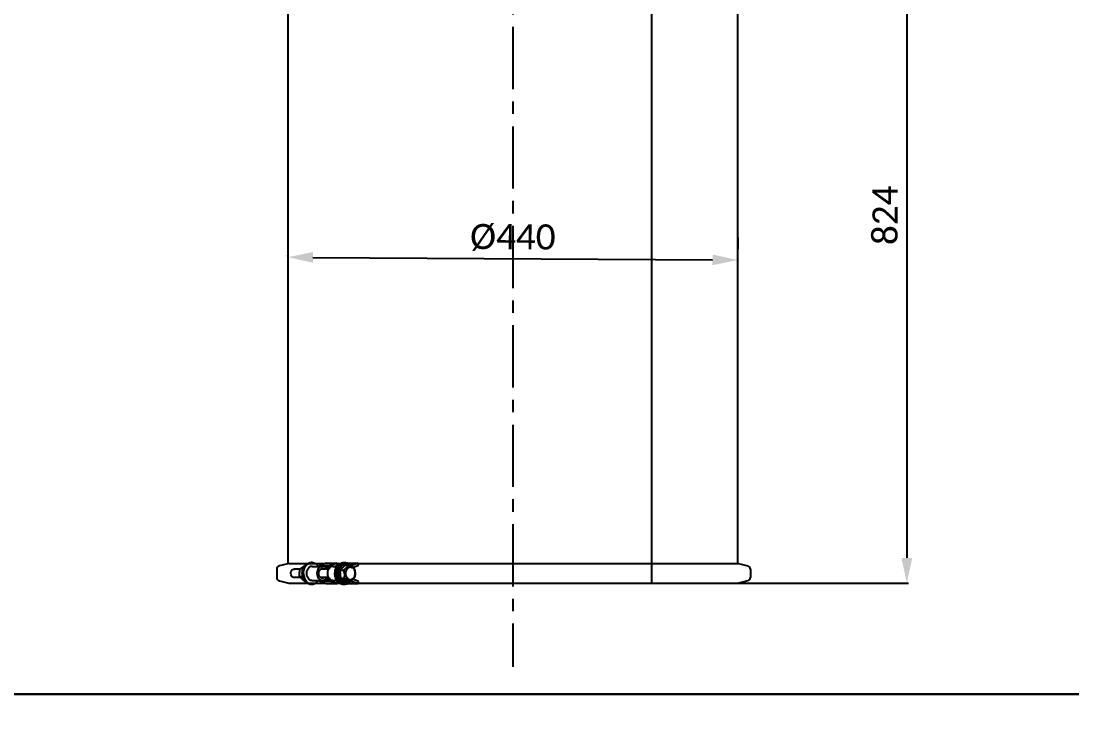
# Model space of a CAD drawing. Header units: millimetres. Extents: x 374 to 5899, y -2909 to 2000.
# Drawn here: x 3051 to 4027, y -56 to 599 of the extents above; entities that cross this region are included whole.
import ezdxf

# ---------------------------------------------------------------- set-up
doc = ezdxf.new("R2010")
doc.units = ezdxf.units.MM
doc.header["$LTSCALE"] = 154
doc.header["$PDMODE"] = 3
doc.header["$PDSIZE"] = 8
doc.linetypes.add('CENTER', pattern=[0.6, 0.375, -0.075, 0.075, -0.075])
doc.layers.get('0').update_dxf_attribs({"linetype": 'CONTINUOUS'})
doc.layers.get('Defpoints').update_dxf_attribs({"linetype": 'CONTINUOUS'})
doc.layers.add('00_BUW_DATUM', color=7, linetype='CONTINUOUS')
doc.layers.add('02___PRT_ALL_AXES', color=7, linetype='CONTINUOUS')
doc.styles.get("Standard").update_dxf_attribs({"font": 'calibri.ttf'})
doc.dimstyles.new('DIMSTYLE_1', dxfattribs={"dimtxt": 23.333333, "dimasz": 23.333333, "dimexe": 1.5, "dimexo": 1, "dimgap": 0.875, "dimtad": 1, "dimdsep": 46, "dimtxsty": 'Standard', "dimblk": '_FILLED', "dimblk1": '_FILLED', "dimblk2": '_FILLED', "dimcen": 0.09, "dimazin": 2, "dimtp": 0.01, "dimtm": 0.01, "dimtfac": 1, "dimtofl": 0, "dimtmove": 0, "dimatfit": 3, "dimldrblk": '_FILLED', "dimfxl": 1, "dimtolj": 1, "dimarcsym": 0})
doc.dimstyles.new('DIMSTYLE_5', dxfattribs={"dimtxt": 23.333333, "dimasz": 23.333333, "dimexe": 1.5, "dimexo": 1, "dimgap": 0.875, "dimtad": 1, "dimlfac": 0.15, "dimdsep": 46, "dimtxsty": 'Standard', "dimblk": '_FILLED', "dimblk1": '_FILLED', "dimblk2": '_FILLED', "dimcen": 0.09, "dimazin": 2, "dimtp": 0.01, "dimtm": 0.01, "dimtfac": 1, "dimtofl": 0, "dimtmove": 0, "dimatfit": 3, "dimldrblk": '_FILLED', "dimfxl": 1, "dimtolj": 1, "dimarcsym": 0})

# ---------------------------------------------------------------- blocks, each defined once
blk = doc.blocks.new('_FILLED')
at = {"color": 0, "linetype": 'ByBlock'}
blk.add_solid([(0, 0), (-1, 0.214), (-1, -0.214)], dxfattribs=at)
blk = doc.blocks.new('*D545')
at = {"color": 0, "lineweight": -2}
for p, q in [((3712, 900.29), (3874.9, 900.29)), ((3873.4, 876.95), (3873.4, 99.62)), ((3706.08, 76.29), (3874.9, 76.29))]:
    blk.add_line(p, q, dxfattribs=at)
at = {"layer": 'Defpoints', "color": 0}
for p in [(3711, 900.29), (3705.08, 76.29), (3873.4, 76.29)]:
    blk.add_point(p, dxfattribs=at)
at = {"color": 0, "linetype": 'ByBlock', "lineweight": -2, "xscale": 23.3333333333, "yscale": 23.3333333333, "zscale": 23.3333333333}
for p, rotation in [((3873.4, 900.29), 89.99999999999997), ((3873.4, 76.29), 269.9999999999999)]:
    blk.add_blockref('_FILLED', p, dxfattribs=dict(at, rotation=rotation))
at = {"color": 0, "insert": (3841.42, 418.02), "char_height": 23.3333, "attachment_point": 2, "rotation": 90, "line_spacing_factor": 0.9}
blk.add_mtext('\\A1;{\\A1;824}', dxfattribs=at)
blk = doc.blocks.new('*D547')
at = {"color": 0, "linetype": 'ByBlock', "lineweight": -2}
for p, q in [((3716.38, 397.49), (3716.24, 374.96)), ((3298.52, 380.09), (3298.52, 380.59)), ((3321.84, 378.94), (3692.91, 376.6))]:
    blk.add_line(p, q, dxfattribs=at)
at = {"layer": 'Defpoints', "color": 0}
for p in [(3716.38, 398.49), (3298.51, 379.09), (3716.25, 376.46)]:
    blk.add_point(p, dxfattribs=at)
at = {"color": 0, "linetype": 'ByBlock', "lineweight": -2, "xscale": 23.3333333333, "yscale": 23.3333333333, "zscale": 23.3333333333}
for p, rotation in [((3298.51, 379.09), 179.6388969271), ((3716.25, 376.46), 359.6388969270999)]:
    blk.add_blockref('_FILLED', p, dxfattribs=dict(at, rotation=rotation))
at = {"color": 0, "insert": (3507.58, 409.76), "char_height": 23.333, "attachment_point": 2, "rotation": 359.6389, "line_spacing_factor": 0.9}
blk.add_mtext('\\A1;%%C440', dxfattribs=at)

msp = doc.modelspace()

# ---------------------------------------------------------------- linework, layer by layer
at = {"linetype": 'CENTER'}
msp.add_line((3507.377, 1239.811), (3507.377, -1.649), dxfattribs=at)
for p, q in [((3636.298, 900.286), (3636.298, 76.286)), ((3298.509, 788.249), (3298.509, 94.178)), ((3716.246, 788.249), (3716.246, 94.389)), ((3309.973, 89.338), (3304.51, 89.338)), ((3321.041, 91.838), (3330.764, 91.838)), ((3334.541, 94.848), (3328.085, 92.385)), ((3328.085, 92.385), (3337.808, 92.385)), ((3336.431, 89.338), (3329.157, 89.338)), ((3334.541, 94.848), (3344.265, 94.848)), ((3344.265, 94.848), (3337.808, 92.385)), ((3340.488, 91.838), (3344.185, 91.838)), ((3341.86, 91.838), (3344.717, 92.928)), ((3344.717, 92.928), (3344.265, 94.848)), ((3347.068, 88.379), (3351.887, 92.805)), ((3347.703, 80.912), (3347.068, 88.379)), ((3347.068, 88.379), (3350.099, 88.379)), ((3352.521, 93.838), (3351.427, 93.838)), ((3351.887, 92.805), (3354.917, 92.805)), ((3353.989, 94.848), (3353.746, 94.755)), ((3353.989, 94.848), (3363.712, 94.848)), ((3356.73, 92.385), (3357.256, 92.385)), ((3363.712, 94.848), (3357.256, 92.385)), ((3358.875, 90.91), (3364.165, 92.928)), ((3364.165, 92.928), (3363.712, 94.848)), ((3310.248, 81.338), (3304.51, 81.338)), ((3321.041, 78.838), (3330.764, 78.838)), ((3328.085, 78.291), (3337.808, 78.291)), ((3328.085, 78.291), (3334.541, 75.828)), ((3336.431, 81.338), (3329.157, 81.338)), ((3337.808, 78.291), (3344.265, 75.828)), ((3340.488, 78.838), (3344.179, 78.838)), ((3344.717, 77.748), (3341.86, 78.838)), ((3347.703, 80.912), (3350.734, 80.912)), ((3353.156, 77.871), (3347.703, 80.912)), ((3356.837, 78.291), (3357.256, 78.291)), ((3357.256, 78.291), (3363.712, 75.828)), ((3364.165, 77.748), (3358.855, 79.774)), ((3334.541, 75.828), (3344.265, 75.828)), ((3344.265, 75.828), (3344.717, 77.748)), ((3352.521, 76.838), (3351.427, 76.838)), ((3353.156, 77.871), (3356.187, 77.871)), ((3353.74, 75.923), (3353.989, 75.828)), ((3353.989, 75.828), (3363.712, 75.828)), ((3363.712, 75.828), (3364.165, 77.748))]:
    msp.add_line(p, q)
for points in [[(2989.56, 2000.09), (5893.441, 2000.09), (5896.27, -27.027), (2992.389, -27.027)], [(2989.56, -27.027), (5899.099, -27.027), (5899.099, -2909.27), (2989.56, -2909.27)]]:
    msp.add_lwpolyline(points, close=True)
for centre, radius, start, end in [((3353.371, 94.546), 4.445, 325.220633, 330.912457), ((3342.283, 82.689), 19.421, 20.465782, 21.363171), ((3334.219, 84.564), 16.913, 347.528922, 348.512913), ((3349.702, 83.847), 8.981, 317.388133, 320.439832), ((3353.318, 76.098), 4.507, 29.107339, 32.038589)]:
    msp.add_arc(centre, radius, start, end)
for points, knots in [([(3301.882, 83.09), (3301.55, 83.706), (3301.187, 85.122), (3301.485, 86.899), (3302.157, 88.097), (3302.829, 88.79), (3303.632, 89.234), (3304.223, 89.338), (3304.51, 89.338)], [0, 0, 0, 0, 0.264376, 0.5316024, 0.658784, 0.7785726, 0.8914155, 1, 1, 1, 1]), ([(3311.981, 85.338), (3311.981, 86.199), (3312.185, 87.901), (3312.805, 89.503), (3313.211, 90.23)], [0, 0, 0, 0, 0.508363, 1, 1, 1, 1]), ([(3312.188, 85.338), (3312.188, 86.63), (3312.573, 89.162), (3314.021, 91.973), (3315.659, 93.681), (3317.043, 94.622), (3318.552, 95.205), (3319.609, 95.338), (3320.129, 95.338)], [0, 0, 0, 0, 0.274998, 0.5356855, 0.6585206, 0.7759923, 0.8891877, 1, 1, 1, 1]), ([(3321.04, 91.838), (3320.702, 91.838), (3320.015, 91.752), (3319.035, 91.373), (3318.135, 90.761), (3317.351, 89.943), (3316.71, 88.951), (3316.072, 87.437), (3315.879, 86.177), (3315.879, 85.338)], [0, 0, 0, 0, 0.1106992, 0.22378, 0.3411331, 0.4638443, 0.592103, 0.7252814, 1, 1, 1, 1]), ([(3330.764, 91.838), (3330.426, 91.838), (3329.739, 91.752), (3328.758, 91.373), (3327.859, 90.761), (3326.794, 89.65), (3325.853, 87.822), (3325.474, 85.338), (3325.853, 82.854), (3326.794, 81.025), (3327.859, 79.915), (3328.758, 79.303), (3329.739, 78.924), (3330.426, 78.838), (3330.764, 78.838)], [0, 0, 0, 0, 0.0554057, 0.1120035, 0.1707395, 0.2321573, 0.3625014, 0.5, 0.6374986, 0.7678427, 0.8292605, 0.8879965, 0.9445943, 1, 1, 1, 1]), ([(3330.765, 80.838), (3330.531, 80.838), (3330.055, 80.897), (3329.134, 81.252), (3328.126, 82.132), (3327.366, 83.617), (3327.101, 85.338), (3327.366, 87.058), (3328.126, 88.544), (3329.134, 89.423), (3330.055, 89.778), (3330.531, 89.838), (3330.765, 89.838)], [0, 0, 0, 0, 0.0554793, 0.1121511, 0.2318035, 0.3623192, 0.5, 0.6376808, 0.7681965, 0.8878489, 0.9445207, 1, 1, 1, 1]), ([(3328.085, 92.385), (3328.058, 92.336), (3327.947, 92.145), (3327.822, 91.963), (3327.721, 91.833)], [0, 0, 0, 0, 0.2530895, 1, 1, 1, 1]), ([(3333.24, 91.041), (3332.873, 91.294), (3332.078, 91.696), (3331.195, 91.838), (3330.764, 91.838)], [0, 0, 0, 0, 0.5083419, 1, 1, 1, 1]), ([(3330.765, 89.838), (3331.046, 89.838), (3331.62, 89.751), (3332.144, 89.503), (3332.388, 89.346)], [0, 0, 0, 0, 0.4924673, 1, 1, 1, 1]), ([(3334.928, 90.498), (3334.634, 90.498), (3334.033, 90.595), (3333.491, 90.869), (3333.24, 91.041)], [0, 0, 0, 0, 0.491647, 1, 1, 1, 1]), ([(3337.808, 92.385), (3337.651, 92.103), (3337.286, 91.583), (3336.586, 90.973), (3335.785, 90.587), (3335.209, 90.498), (3334.928, 90.498)], [0, 0, 0, 0, 0.2688994, 0.5233878, 0.7653702, 1, 1, 1, 1]), ([(3340.488, 91.838), (3340.15, 91.838), (3339.463, 91.752), (3338.482, 91.373), (3337.582, 90.761), (3336.518, 89.65), (3335.577, 87.822), (3335.198, 85.338), (3335.577, 82.854), (3336.518, 81.025), (3337.582, 79.915), (3338.482, 79.303), (3339.463, 78.924), (3340.15, 78.838), (3340.488, 78.838)], [0, 0, 0, 0, 0.0554057, 0.1120035, 0.1707395, 0.2321573, 0.3625014, 0.5, 0.6374986, 0.7678427, 0.8292605, 0.8879965, 0.9445943, 1, 1, 1, 1]), ([(3345.063, 78.876), (3344.564, 79.617), (3343.751, 81.276), (3343.147, 84.001), (3343.164, 86.829), (3343.802, 89.544), (3345.018, 91.94), (3346.727, 93.83), (3348.493, 94.86), (3349.988, 95.269), (3350.747, 95.338), (3351.123, 95.338)], [0, 0, 0, 0, 0.1281816, 0.2617516, 0.3971945, 0.5305496, 0.6583535, 0.7785669, 0.8913848, 0.9460036, 1, 1, 1, 1]), ([(3345.67, 79.199), (3345.028, 80.153), (3344.317, 81.796), (3343.9, 84.117), (3343.836, 86.516), (3344.31, 88.883), (3345.304, 90.985), (3346.265, 92.345), (3347.417, 93.453), (3348.721, 94.268), (3350.129, 94.756), (3351.59, 94.894), (3353.044, 94.677), (3354.433, 94.115), (3355.707, 93.232), (3356.433, 92.469), (3356.765, 92.051)], [0, 0, 0, 0, 0.1321552, 0.2010429, 0.2705554, 0.4073567, 0.4733988, 0.5369383, 0.597759, 0.6560343, 0.7123517, 0.767655, 0.8230881, 0.8797681, 0.9385702, 1, 1, 1, 1]), ([(3347.096, 78.818), (3346.393, 79.559), (3345.546, 80.927), (3344.905, 82.947), (3344.579, 85.128), (3344.806, 87.875), (3345.665, 89.911), (3346.25, 90.792)], [0, 0, 0, 0, 0.2390546, 0.3655645, 0.4946429, 0.7526607, 1, 1, 1, 1]), ([(3347.344, 90.792), (3346.759, 89.911), (3345.9, 87.875), (3345.673, 85.128), (3345.999, 82.947), (3346.64, 80.927), (3347.486, 79.559), (3348.19, 78.818)], [0, 0, 0, 0, 0.2473393, 0.5053571, 0.6344355, 0.7609454, 1, 1, 1, 1]), ([(3346.25, 90.792), (3346.557, 91.254), (3347.249, 92.1), (3348.517, 93.083), (3349.932, 93.697), (3350.935, 93.838), (3351.427, 93.838)], [0, 0, 0, 0, 0.2668436, 0.5205726, 0.763402, 1, 1, 1, 1]), ([(3352.521, 93.838), (3352.029, 93.838), (3351.026, 93.697), (3349.611, 93.083), (3348.343, 92.1), (3347.651, 91.254), (3347.344, 90.792)], [0, 0, 0, 0, 0.2365976, 0.4794278, 0.733158, 1, 1, 1, 1]), ([(3354.917, 92.805), (3354.703, 92.43), (3354.165, 91.638), (3353.084, 90.506), (3351.691, 89.406), (3350.646, 88.72), (3350.099, 88.379)], [0, 0, 0, 0, 0.1960603, 0.4328037, 0.707593, 1, 1, 1, 1]), ([(3350.099, 88.379), (3350.547, 87.233), (3351.063, 85.424), (3351.087, 82.974), (3350.911, 81.775), (3350.794, 81.196)], [0, 0, 0, 0, 0.5045014, 0.7579174, 1, 1, 1, 1]), ([(3351.123, 95.338), (3351.695, 95.338), (3352.857, 95.178), (3354.5, 94.475), (3355.977, 93.351), (3356.789, 92.38), (3357.151, 91.849)], [0, 0, 0, 0, 0.2368869, 0.4798464, 0.7334651, 1, 1, 1, 1]), ([(3360.396, 88.538), (3360.079, 89.126), (3359.273, 90.166), (3357.565, 91.077), (3355.671, 91.058), (3353.976, 90.114), (3352.741, 88.475), (3352.095, 86.403), (3352.106, 84.189), (3352.57, 82.771), (3352.911, 82.137)], [0, 0, 0, 0, 0.1251935, 0.2399532, 0.3502493, 0.4653422, 0.590962, 0.7261776, 0.8650608, 1, 1, 1, 1]), ([(3356.589, 92.121), (3356.304, 92.392), (3355.699, 92.879), (3354.69, 93.427), (3353.621, 93.762), (3352.885, 93.838), (3352.521, 93.838)], [0, 0, 0, 0, 0.2608711, 0.5128725, 0.7582272, 1, 1, 1, 1]), ([(3352.911, 82.137), (3353.228, 81.549), (3354.035, 80.509), (3355.743, 79.598), (3357.637, 79.617), (3359.331, 80.562), (3360.567, 82.201), (3361.213, 84.272), (3361.201, 86.486), (3360.738, 87.905), (3360.396, 88.538)], [0, 0, 0, 0, 0.1251935, 0.2399532, 0.3502493, 0.4653422, 0.590962, 0.7261776, 0.8650608, 1, 1, 1, 1]), ([(3360.37, 89.763), (3359.744, 90.364), (3358.522, 91.193), (3356.641, 92.105), (3355.51, 92.572), (3354.917, 92.805)], [0, 0, 0, 0, 0.4151754, 0.6957488, 1, 1, 1, 1]), ([(3361.005, 82.296), (3361.263, 83.464), (3361.53, 85.926), (3360.91, 88.323), (3360.479, 89.479)], [0, 0, 0, 0, 0.4922042, 1, 1, 1, 1]), ([(3304.51, 81.338), (3304.252, 81.338), (3303.723, 81.421), (3302.725, 81.908), (3302.155, 82.586), (3301.882, 83.09)], [0, 0, 0, 0, 0.2351953, 0.4779813, 1, 1, 1, 1]), ([(3313.211, 80.445), (3312.805, 81.173), (3312.185, 82.775), (3311.981, 84.476), (3311.981, 85.338)], [0, 0, 0, 0, 0.4916375, 1, 1, 1, 1]), ([(3312.188, 85.338), (3312.188, 84.047), (3312.573, 81.514), (3314.02, 78.703), (3315.659, 76.994), (3317.043, 76.053), (3318.552, 75.47), (3319.609, 75.338), (3320.129, 75.338)], [0, 0, 0, 0, 0.2749976, 0.5356865, 0.6585222, 0.7759939, 0.8891887, 1, 1, 1, 1]), ([(3315.879, 85.338), (3315.879, 84.498), (3316.072, 83.239), (3316.71, 81.724), (3317.351, 80.732), (3318.135, 79.915), (3319.035, 79.303), (3320.015, 78.924), (3320.702, 78.838), (3321.04, 78.838)], [0, 0, 0, 0, 0.2747186, 0.407897, 0.5361557, 0.6588669, 0.77622, 0.8893008, 1, 1, 1, 1]), ([(3327.721, 78.843), (3327.754, 78.8), (3327.886, 78.623), (3328.004, 78.436), (3328.085, 78.291)], [0, 0, 0, 0, 0.2469613, 1, 1, 1, 1]), ([(3330.764, 78.838), (3331.195, 78.838), (3332.078, 78.979), (3332.873, 79.381), (3333.24, 79.634)], [0, 0, 0, 0, 0.4916581, 1, 1, 1, 1]), ([(3332.388, 81.329), (3332.144, 81.172), (3331.62, 80.925), (3331.046, 80.838), (3330.765, 80.838)], [0, 0, 0, 0, 0.5075327, 1, 1, 1, 1]), ([(3333.24, 79.634), (3333.491, 79.807), (3334.033, 80.081), (3334.634, 80.177), (3334.928, 80.177)], [0, 0, 0, 0, 0.508353, 1, 1, 1, 1]), ([(3334.928, 80.177), (3335.209, 80.177), (3335.785, 80.089), (3336.586, 79.703), (3337.286, 79.092), (3337.651, 78.573), (3337.808, 78.291)], [0, 0, 0, 0, 0.2346298, 0.4766122, 0.7311006, 1, 1, 1, 1]), ([(3345.063, 78.876), (3345.424, 78.338), (3346.237, 77.355), (3347.722, 76.214), (3349.376, 75.5), (3350.548, 75.338), (3351.123, 75.338)], [0, 0, 0, 0, 0.2666955, 0.5203718, 0.7632639, 1, 1, 1, 1]), ([(3345.67, 79.199), (3345.974, 78.747), (3346.649, 77.911), (3347.86, 76.9), (3349.209, 76.196), (3350.645, 75.83), (3352.112, 75.818), (3353.551, 76.161), (3354.907, 76.843), (3355.705, 77.49), (3356.076, 77.855)], [0, 0, 0, 0, 0.1349497, 0.2640494, 0.3880055, 0.5083779, 0.6274113, 0.7476177, 0.8712733, 1, 1, 1, 1]), ([(3351.428, 76.838), (3351.035, 76.838), (3350.241, 76.926), (3349.095, 77.315), (3348.022, 77.948), (3347.39, 78.508), (3347.096, 78.818)], [0, 0, 0, 0, 0.2406782, 0.4854717, 0.7378101, 1, 1, 1, 1]), ([(3348.19, 78.818), (3348.484, 78.508), (3349.116, 77.948), (3350.189, 77.315), (3351.335, 76.926), (3352.129, 76.838), (3352.521, 76.838)], [0, 0, 0, 0, 0.2621899, 0.5145283, 0.7593218, 1, 1, 1, 1]), ([(3350.734, 80.912), (3351.326, 80.679), (3352.458, 80.212), (3354.339, 79.3), (3355.56, 78.472), (3356.187, 77.871)], [0, 0, 0, 0, 0.3042557, 0.5848144, 1, 1, 1, 1]), ([(3356.187, 77.871), (3356.733, 78.211), (3357.778, 78.898), (3359.171, 79.997), (3360.252, 81.129), (3360.79, 81.922), (3361.005, 82.296)], [0, 0, 0, 0, 0.2924111, 0.5671864, 0.8039389, 1, 1, 1, 1]), ([(3351.123, 75.338), (3351.595, 75.338), (3352.55, 75.446), (3353.927, 75.925), (3355.211, 76.702), (3355.963, 77.388), (3356.312, 77.767)], [0, 0, 0, 0, 0.2403339, 0.4849519, 0.737405, 1, 1, 1, 1]), ([(3352.521, 76.838), (3353.081, 76.838), (3354.226, 77.02), (3355.259, 77.538), (3355.737, 77.864)], [0, 0, 0, 0, 0.491785, 1, 1, 1, 1])]:
    msp.add_open_spline(points, degree=3, knots=knots)
at = {"layer": '00_BUW_DATUM'}
for p, q in [((3312.873, 89.555), (3310.021, 89.555)), ((3321.041, 95.338), (3320.129, 95.338)), ((3350.212, 95.338), (3351.123, 95.338)), ((3312.501, 82.069), (3309.586, 82.069)), ((3314.871, 77.852), (3314.517, 77.852)), ((3321.041, 75.338), (3320.129, 75.338)), ((3350.212, 75.338), (3351.123, 75.338))]:
    msp.add_line(p, q, dxfattribs=at)
for centre, start, end in [((3321.042, 88.999), 90.013185, 98.212976), ((3321.042, 81.677), 261.787138, 269.986807)]:
    msp.add_arc(centre, 6.339, start, end, dxfattribs=at)
for points, knots in [([(3309.45, 85.812), (3309.487, 86.445), (3309.627, 87.703), (3309.877, 88.942), (3310.021, 89.555)], [0, 0, 0, 0, 0.5020927, 1, 1, 1, 1]), ([(3310.021, 89.555), (3310.368, 89.835), (3311.126, 90.409), (3311.922, 90.928), (3312.351, 91.189)], [0, 0, 0, 0, 0.4706904, 1, 1, 1, 1]), ([(3312.351, 91.189), (3312.52, 91.292), (3313.235, 91.716), (3313.967, 92.108), (3314.53, 92.395)], [0, 0, 0, 0, 0.2392147, 1, 1, 1, 1]), ([(3313.099, 85.338), (3313.099, 86.538), (3313.434, 88.897), (3314.687, 91.558), (3316.118, 93.255), (3317.34, 94.249), (3318.69, 94.948), (3319.654, 95.203), (3320.137, 95.273)], [0, 0, 0, 0, 0.2728678, 0.5333606, 0.656861, 0.7752722, 0.8892145, 1, 1, 1, 1]), ([(3321.041, 95.338), (3321.612, 95.338), (3322.777, 95.177), (3324.422, 94.473), (3325.9, 93.345), (3326.712, 92.373), (3327.074, 91.84)], [0, 0, 0, 0, 0.2368609, 0.4798099, 0.7334457, 1, 1, 1, 1]), ([(3344.151, 78.876), (3343.653, 79.617), (3342.839, 81.276), (3342.235, 84.001), (3342.253, 86.829), (3342.891, 89.544), (3344.106, 91.94), (3345.816, 93.83), (3347.582, 94.86), (3349.077, 95.269), (3349.836, 95.338), (3350.212, 95.338)], [0, 0, 0, 0, 0.1281816, 0.2617517, 0.3971947, 0.5305499, 0.6583537, 0.7785671, 0.8913848, 0.9460035, 1, 1, 1, 1]), ([(3309.586, 82.069), (3309.513, 82.684), (3309.407, 83.93), (3309.414, 85.183), (3309.45, 85.812)], [0, 0, 0, 0, 0.4954049, 1, 1, 1, 1]), ([(3311.698, 79.961), (3311.301, 80.301), (3310.568, 80.977), (3309.894, 81.71), (3309.586, 82.069)], [0, 0, 0, 0, 0.5250988, 1, 1, 1, 1]), ([(3314.517, 77.852), (3314.264, 78.022), (3313.298, 78.687), (3312.359, 79.396), (3311.698, 79.961)], [0, 0, 0, 0, 0.2591966, 1, 1, 1, 1]), ([(3313.099, 85.338), (3313.099, 84.138), (3313.433, 81.779), (3314.686, 79.118), (3316.118, 77.42), (3317.34, 76.427), (3318.689, 75.727), (3319.654, 75.472), (3320.137, 75.403)], [0, 0, 0, 0, 0.2728673, 0.5333615, 0.6568624, 0.7752736, 0.8892154, 1, 1, 1, 1]), ([(3321.041, 75.338), (3321.612, 75.338), (3322.777, 75.498), (3324.422, 76.203), (3325.9, 77.33), (3326.712, 78.303), (3327.074, 78.835)], [0, 0, 0, 0, 0.236861, 0.47981, 0.7334458, 1, 1, 1, 1]), ([(3344.151, 78.876), (3344.513, 78.338), (3345.326, 77.355), (3346.81, 76.214), (3348.465, 75.5), (3349.636, 75.338), (3350.212, 75.338)], [0, 0, 0, 0, 0.266689, 0.5203714, 0.7632639, 1, 1, 1, 1])]:
    msp.add_open_spline(points, degree=3, knots=knots, dxfattribs=at)
at = {"layer": '02___PRT_ALL_AXES'}
for p, q in [((3288.237, 89.092), (3288.237, 81.584)), ((3299.345, 94.389), (3290.653, 92.194)), ((3299.345, 94.389), (3316.765, 94.389)), ((3299.345, 94.389), (3716.989, 94.389)), ((3324.399, 94.389), (3333.339, 94.389)), ((3342.147, 91.838), (3344.8, 92.655)), ((3344.373, 94.389), (3345.072, 94.389)), ((3344.42, 94.188), (3345.072, 94.389)), ((3345.317, 93.209), (3345.072, 94.389)), ((3716.989, 94.389), (3725.681, 92.194)), ((3728.098, 89.092), (3728.098, 81.584)), ((3290.653, 78.481), (3299.345, 76.286)), ((3344.813, 78.017), (3342.147, 78.838)), ((3725.681, 78.481), (3716.989, 76.286)), ((3299.345, 76.286), (3316.765, 76.286)), ((3299.345, 76.286), (3716.989, 76.286)), ((3324.399, 76.286), (3333.339, 76.286)), ((3344.373, 76.286), (3346.848, 76.286)), ((3345.072, 76.286), (3344.42, 76.487)), ((3345.318, 77.472), (3345.072, 76.286))]:
    msp.add_line(p, q, dxfattribs=at)
for centre, start, end in [((3291.437, 89.092), 104.172338, 180), ((3724.898, 89.092), 0, 75.827662), ((3291.437, 81.584), 180, 255.827662), ((3724.898, 81.584), 284.172338, 0)]:
    msp.add_arc(centre, 3.2, start, end, dxfattribs=at)

# ---------------------------------------------------------------- dimensions: what is measured, and where the dimension line sits
dim = msp.add_linear_dim(base=(3873.404, 76.286), p1=(3711.004, 900.286), p2=(3705.081, 76.286), angle=270, text='{\\A1;<>}', dimstyle='DIMSTYLE_1', override={"dimtxsty": 'Standard'})
dim.commit()
dim.dimension.update_dxf_attribs({"geometry": '*D545', "text_midpoint": (3873.404, 418.022), "dimtype": 160})
at = {"linetype": 'ByBlock'}
dim = msp.add_linear_dim(base=(3716.246, 376.456), p1=(3298.509, 379.089), p2=(3716.385, 398.487), angle=359.638897, text='%%C440', dimstyle='DIMSTYLE_5', override={"dimtxsty": 'Standard'}, dxfattribs=at)
dim.commit()
dim.dimension.update_dxf_attribs({"geometry": '*D547', "text_midpoint": (3507.377, 377.772), "dimtype": 160})

doc.saveas('drawing.dxf')
